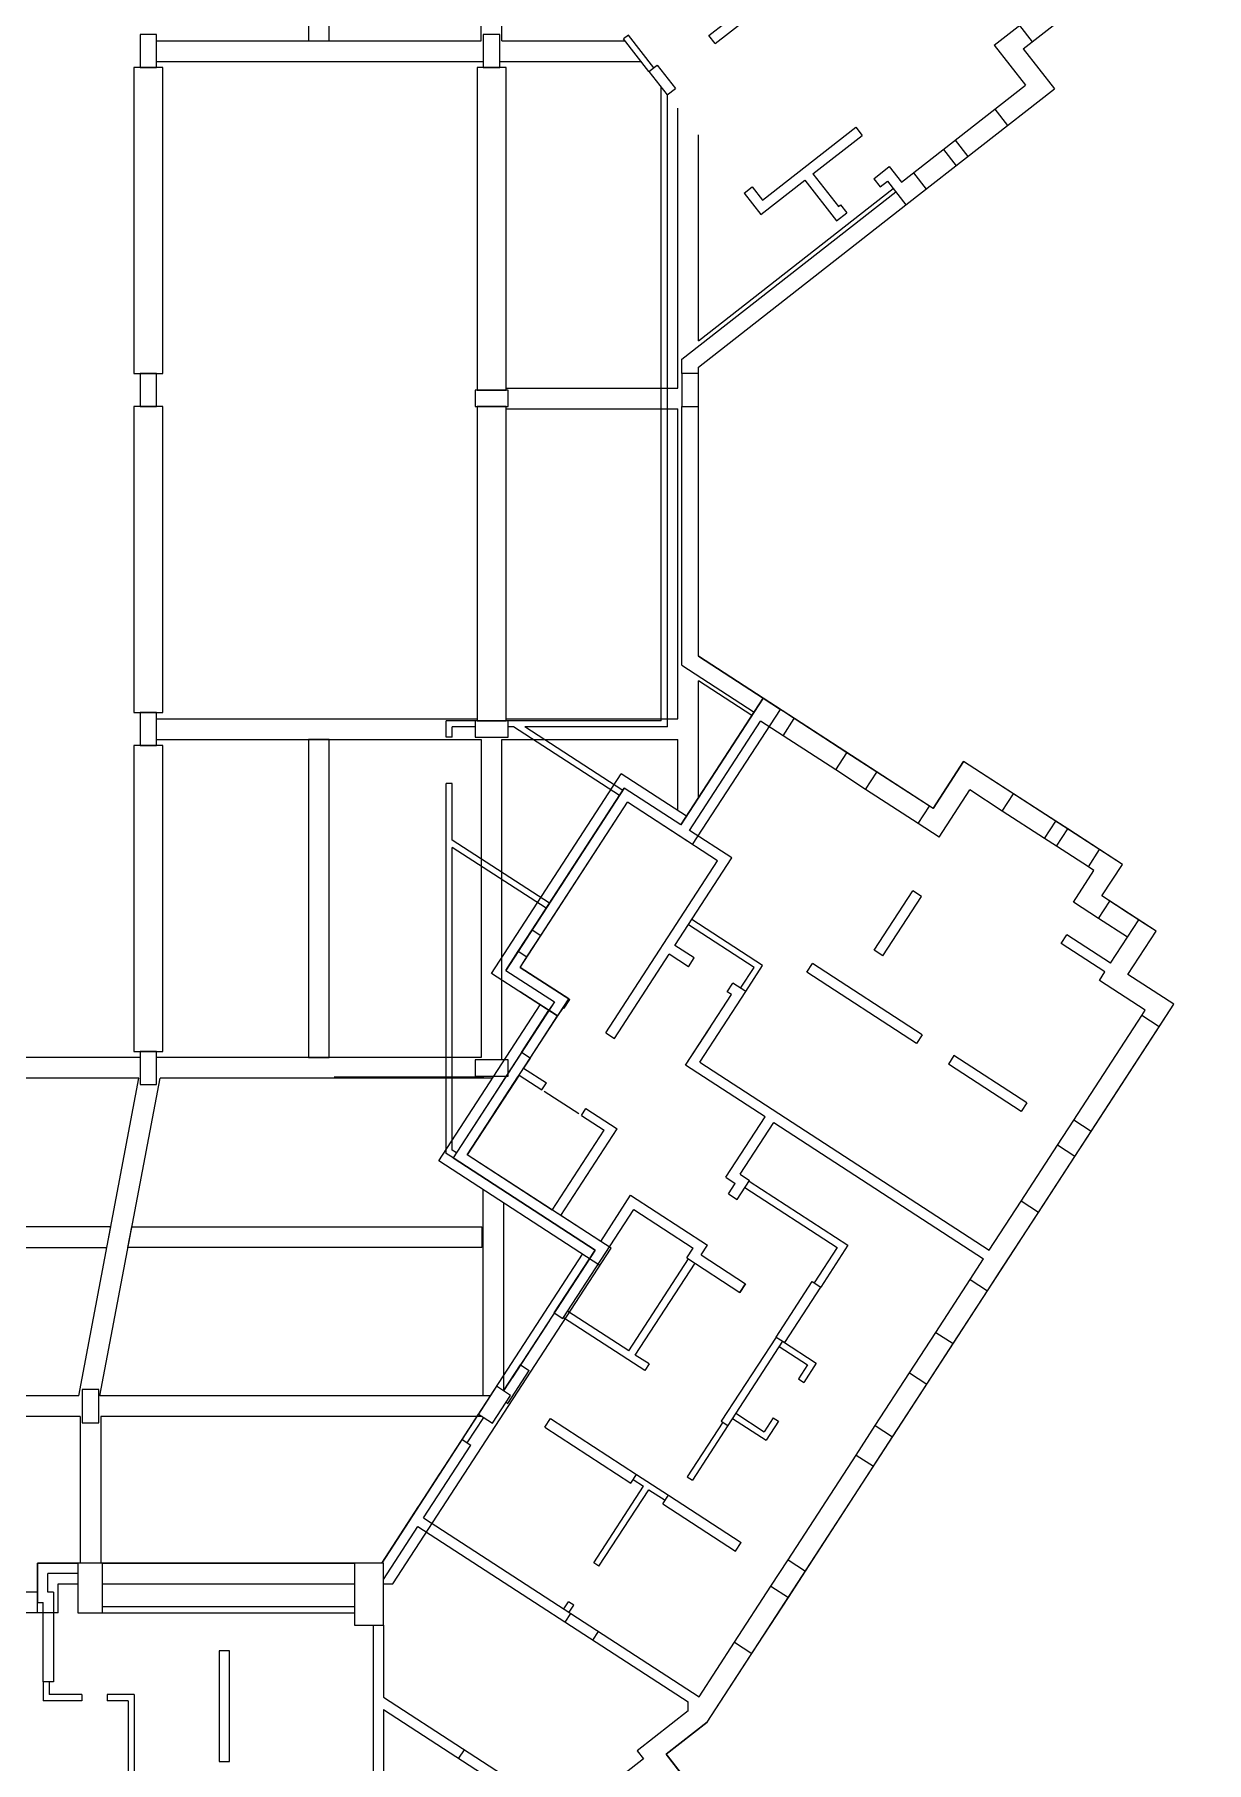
# Model space of a CAD drawing. Header units: metres. Extents: x -681087 to 1033303, y 74272 to 2630761.
# Drawn here: x 175934 to 204269, y 2112164 to 2153964 of the extents above; entities that cross this region are included whole.
import ezdxf

# ---------------------------------------------------------------- set-up
doc = ezdxf.new("R2010")
doc.units = ezdxf.units.M
for name, color, linetype in [('SKELETON_CLEAN', 7, 'Continuous'), ('SKELETON_ISOLATED', 1, 'Continuous'), ('SKELETON_ORIGINAL', 8, 'Continuous')]:
    doc.layers.add(name, color=color, linetype=linetype)

msp = doc.modelspace()

# ---------------------------------------------------------------- linework, layer by layer
at = {"layer": 'SKELETON_CLEAN'}
for p, q in [((182559, 2161514), (182559, 2153814)), ((183059, 2153814), (183059, 2161514)), ((186734, 2153814), (186734, 2158262)), ((187234, 2153814), (187234, 2157622)), ((199139, 2153705), (203567, 2157166)), ((199841, 2153619), (204269, 2157079)), ((192240, 2153943), (193894, 2155236)), ((192394, 2153746), (194048, 2155039)), ((178884, 2153964), (178484, 2153964)), ((178484, 2153964), (178484, 2153164)), ((178884, 2153164), (178884, 2153964)), ((187184, 2153964), (186784, 2153964)), ((186784, 2153964), (186784, 2153164)), ((187184, 2153164), (187184, 2153964)), ((178884, 2153814), (186734, 2153814)), ((182559, 2153814), (183059, 2153814)), ((187234, 2153814), (190209, 2153814)), ((190292, 2153951), (190174, 2153859)), ((190790, 2153071), (190174, 2153859)), ((190908, 2153163), (190292, 2153951)), ((192394, 2153746), (192240, 2153943)), ((199139, 2153705), (199896, 2152736)), ((199841, 2153619), (200598, 2152650)), ((179034, 2153164), (178334, 2153164)), ((178334, 2153164), (178334, 2145764)), ((178484, 2153164), (178884, 2153164)), ((179034, 2145764), (179034, 2153164)), ((187334, 2153164), (186634, 2153164)), ((186634, 2153164), (186634, 2145364)), ((186784, 2153164), (187184, 2153164)), ((187334, 2145364), (187334, 2153164)), ((190790, 2153071), (190987, 2153225)), ((190987, 2153225), (191430, 2152657)), ((190790, 2153071), (191233, 2152503)), ((196894, 2150391), (199896, 2152736)), ((191084, 2137364), (191084, 2152694)), ((191233, 2152503), (191430, 2152657)), ((191234, 2137214), (191234, 2152502)), ((197004, 2149843), (200598, 2152650)), ((191484, 2146164), (191484, 2152182)), ((191984, 2146555), (191984, 2151542)), ((193535, 2149962), (195789, 2151723)), ((194753, 2150596), (195943, 2151526)), ((195789, 2151723), (195943, 2151526)), ((196224, 2150476), (196598, 2150769)), ((196598, 2150769), (196894, 2150391)), ((191984, 2146555), (196697, 2150237)), ((193092, 2150124), (193289, 2150277)), ((193289, 2150277), (193535, 2149962)), ((193492, 2149611), (194556, 2150442)), ((194556, 2150442), (195326, 2149457)), ((194753, 2150596), (195369, 2149808)), ((196224, 2150476), (196378, 2150279)), ((196378, 2150279), (196555, 2150418)), ((196555, 2150418), (197004, 2149843)), ((191584, 2146115), (196758, 2150158)), ((191984, 2145920), (197004, 2149843)), ((193092, 2150124), (193492, 2149611)), ((195369, 2149808), (195420, 2149848)), ((195420, 2149848), (195574, 2149651)), ((195326, 2149457), (195574, 2149651)), ((191484, 2145414), (191484, 2146164)), ((191584, 2145764), (191584, 2146115)), ((178334, 2145764), (179034, 2145764)), ((178884, 2145764), (178484, 2145764)), ((178484, 2145764), (178484, 2144964)), ((178884, 2144964), (178884, 2145764)), ((191984, 2145764), (191584, 2145764)), ((191584, 2145764), (191584, 2144964)), ((191984, 2138926), (191984, 2145920)), ((191984, 2144964), (191984, 2145764)), ((187334, 2145414), (191484, 2145414)), ((179034, 2144964), (178334, 2144964)), ((178334, 2144964), (178334, 2137564)), ((178484, 2144964), (178884, 2144964)), ((179034, 2137564), (179034, 2144964)), ((187334, 2144914), (191484, 2144914)), ((191484, 2137414), (191484, 2144914)), ((191584, 2138709), (191584, 2144964)), ((191584, 2144964), (191984, 2144964)), ((193548, 2137910), (191984, 2138926)), ((191584, 2138709), (193330, 2137575)), ((193276, 2137491), (191984, 2138330)), ((191984, 2135502), (191984, 2138330)), ((193548, 2137910), (191560, 2134849)), ((191697, 2135059), (193548, 2137910)), ((197658, 2135242), (193548, 2137910)), ((178334, 2137564), (179034, 2137564)), ((178884, 2137564), (178484, 2137564)), ((178484, 2137564), (178484, 2136764)), ((178884, 2136764), (178884, 2137564)), ((186584, 2137364), (185884, 2137364)), ((185884, 2136964), (185884, 2137364)), ((186584, 2137364), (186584, 2136964)), ((187334, 2137414), (191484, 2137414)), ((191084, 2137364), (187384, 2137364)), ((187384, 2136964), (187384, 2137364)), ((191770, 2134713), (193486, 2137355)), ((191844, 2134367), (193968, 2137638)), ((194031, 2137001), (193486, 2137355)), ((194031, 2137001), (194303, 2137420)), ((195578, 2136592), (194303, 2137420)), ((178884, 2136914), (186734, 2136914)), ((183059, 2136914), (182559, 2136914)), ((182559, 2136914), (182559, 2129214)), ((183059, 2129214), (183059, 2136914)), ((186034, 2136964), (185884, 2136964)), ((186584, 2137214), (186034, 2137214)), ((186034, 2136964), (186034, 2137214)), ((186584, 2136964), (187384, 2136964)), ((186734, 2136914), (186734, 2129214)), ((187234, 2129164), (187234, 2136914)), ((187234, 2136914), (191484, 2136914)), ((187515, 2137214), (187384, 2137214)), ((190074, 2135553), (187515, 2137214)), ((191234, 2137214), (187790, 2137214)), ((190155, 2135678), (187790, 2137214)), ((191484, 2135197), (191484, 2136914)), ((195306, 2136173), (194031, 2137001)), ((179034, 2136764), (178334, 2136764)), ((178334, 2136764), (178334, 2129364)), ((178484, 2136764), (178884, 2136764)), ((179034, 2129364), (179034, 2136764)), ((195306, 2136173), (195578, 2136592)), ((196299, 2136124), (195578, 2136592)), ((186983, 2131252), (190120, 2136083)), ((191697, 2135059), (190120, 2136083)), ((196027, 2135705), (195306, 2136173)), ((196027, 2135705), (196299, 2136124)), ((197574, 2135296), (196299, 2136124)), ((198399, 2136382), (197658, 2135242)), ((199606, 2135598), (198399, 2136382)), ((185884, 2126898), (185884, 2135844)), ((186034, 2135844), (185884, 2135844)), ((186034, 2134479), (186034, 2135844)), ((187966, 2132307), (190193, 2135737)), ((191560, 2134849), (190193, 2135737)), ((197302, 2134877), (196027, 2135705)), ((197805, 2134550), (198546, 2135691)), ((199334, 2135179), (198546, 2135691)), ((199334, 2135179), (199606, 2135598)), ((200629, 2134934), (199606, 2135598)), ((187674, 2131399), (190267, 2135391)), ((188175, 2132171), (190267, 2135391)), ((191844, 2134367), (190267, 2135391)), ((192447, 2133975), (190267, 2135391)), ((197302, 2134877), (197574, 2135296)), ((197658, 2135242), (197574, 2135296)), ((200357, 2134514), (199334, 2135179)), ((202240, 2133888), (200042, 2135315)), ((197805, 2134550), (197302, 2134877)), ((200357, 2134514), (200629, 2134934)), ((200915, 2134748), (200629, 2134934)), ((200642, 2134329), (200915, 2134748)), ((201686, 2134247), (200915, 2134748)), ((188385, 2132953), (186034, 2134479)), ((192793, 2134049), (191770, 2134713)), ((200642, 2134329), (200357, 2134514)), ((201414, 2133828), (200642, 2134329)), ((186034, 2126979), (186034, 2134300)), ((188303, 2132827), (186034, 2134300)), ((189746, 2129815), (192447, 2133975)), ((191415, 2131927), (192793, 2134049)), ((201414, 2133828), (201686, 2134247)), ((201744, 2133125), (202240, 2133888)), ((201052, 2132978), (201548, 2133741)), ((201548, 2133741), (201414, 2133828)), ((196236, 2131813), (197167, 2133247)), ((196446, 2131677), (197377, 2133111)), ((197377, 2133111), (197167, 2133247)), ((201933, 2133002), (201744, 2133125)), ((201660, 2132583), (201052, 2132978)), ((201660, 2132583), (201933, 2133002)), ((202788, 2132447), (201933, 2133002)), ((203052, 2132275), (202266, 2132786)), ((187628, 2131787), (187966, 2132307)), ((187966, 2132307), (188175, 2132171)), ((193331, 2131398), (191742, 2132430)), ((193539, 2131442), (191824, 2132556)), ((202361, 2132128), (201660, 2132583)), ((201952, 2131499), (202633, 2132547)), ((202372, 2131227), (203052, 2132275)), ((187838, 2131651), (188175, 2132171)), ((191881, 2131625), (191415, 2131927)), ((196446, 2131677), (196236, 2131813)), ((200759, 2131976), (200895, 2132185)), ((201816, 2131289), (200759, 2131976)), ((201952, 2131499), (200895, 2132185)), ((187628, 2131787), (187838, 2131651)), ((187674, 2131399), (187838, 2131651)), ((189956, 2129679), (191279, 2131717)), ((191745, 2131415), (191279, 2131717)), ((191745, 2131415), (191881, 2131625)), ((193005, 2130895), (193331, 2131398)), ((193130, 2130813), (193539, 2131442)), ((194607, 2131279), (194743, 2131488)), ((197394, 2129767), (194743, 2131488)), ((187329, 2131326), (188503, 2130563)), ((192684, 2130805), (192820, 2131015)), ((193130, 2130813), (192820, 2131015)), ((197258, 2129558), (194607, 2131279)), ((201680, 2131080), (201816, 2131289)), ((202787, 2130361), (201680, 2131080)), ((203479, 2130508), (202372, 2131227)), ((188503, 2130563), (187212, 2128575)), ((188738, 2130411), (188874, 2130620)), ((192019, 2129102), (193130, 2130813)), ((192785, 2130740), (192684, 2130805)), ((185706, 2126716), (188157, 2130490)), ((187708, 2129339), (188372, 2130362)), ((187917, 2129203), (188582, 2130226)), ((188712, 2130427), (188582, 2130226)), ((188712, 2130427), (188738, 2130411)), ((201060, 2127702), (202705, 2130235)), ((202705, 2130235), (202787, 2130361)), ((203125, 2129963), (202705, 2130235)), ((203125, 2129963), (203479, 2130508)), ((189746, 2129815), (189956, 2129679)), ((191673, 2129029), (192283, 2129968)), ((197394, 2129767), (197258, 2129558)), ((201480, 2127430), (203125, 2129963)), ((178334, 2129364), (179034, 2129364)), ((178884, 2129364), (178484, 2129364)), ((178484, 2129364), (178484, 2128564)), ((178884, 2128564), (178884, 2129364)), ((187708, 2129339), (186052, 2126789)), ((187917, 2129203), (187708, 2129339)), ((186734, 2129214), (178884, 2129214)), ((182559, 2129214), (183059, 2129214)), ((187384, 2129164), (186584, 2129164)), ((186584, 2129164), (186584, 2128764)), ((187384, 2128764), (187384, 2129164)), ((187917, 2129203), (187759, 2128959)), ((187759, 2128959), (188309, 2128603)), ((193598, 2127779), (191673, 2129029)), ((192019, 2129102), (199018, 2124557)), ((198165, 2129266), (198029, 2129057)), ((199790, 2127913), (198029, 2129057)), ((199926, 2128123), (198165, 2129266)), ((178458, 2128714), (173434, 2128714)), ((177001, 2121034), (178458, 2128714)), ((177510, 2121034), (178967, 2128714)), ((178484, 2128564), (178884, 2128564)), ((187650, 2128792), (188200, 2128435)), ((188200, 2128435), (188309, 2128603)), ((199926, 2128123), (199790, 2127913)), ((189156, 2127814), (189265, 2127982)), ((189156, 2127814), (189705, 2127457)), ((189265, 2127982), (190024, 2127489)), ((192651, 2126319), (193598, 2127779)), ((192996, 2126393), (193808, 2127643)), ((193808, 2127643), (198882, 2124347)), ((200668, 2127098), (201060, 2127702)), ((201480, 2127430), (201060, 2127702)), ((188452, 2125528), (189705, 2127457)), ((188662, 2125392), (190024, 2127489)), ((201088, 2126826), (201480, 2127430)), ((186052, 2126789), (185884, 2126898)), ((186134, 2126915), (186034, 2126979)), ((186052, 2126789), (189486, 2124559)), ((199786, 2125740), (200668, 2127098)), ((200205, 2125467), (201088, 2126826)), ((201088, 2126826), (200668, 2127098)), ((189602, 2124186), (185706, 2126716)), ((192996, 2126393), (193223, 2126246)), ((192651, 2126319), (192877, 2126172)), ((192714, 2125921), (192877, 2126172)), ((192923, 2125785), (193223, 2126246)), ((193108, 2126070), (195339, 2124621)), ((193212, 2126229), (195602, 2124677)), ((187275, 2125697), (187275, 2121154)), ((188710, 2122905), (190420, 2125538)), ((189622, 2124768), (190347, 2125884)), ((190347, 2125884), (192204, 2124678)), ((190420, 2125538), (191859, 2124604)), ((192714, 2125921), (192923, 2125785)), ((199018, 2124557), (199786, 2125740)), ((200205, 2125467), (199786, 2125740)), ((177777, 2125124), (173434, 2125124)), ((177682, 2124624), (177777, 2125124)), ((178191, 2124624), (178286, 2125124)), ((178286, 2125124), (186748, 2125124)), ((186748, 2125124), (186748, 2124624)), ((189622, 2124768), (188662, 2125392)), ((199356, 2124159), (200205, 2125467)), ((173434, 2124624), (177682, 2124624)), ((186748, 2124624), (178191, 2124624)), ((184600, 2116484), (189874, 2124605)), ((188500, 2123041), (189486, 2124559)), ((190300, 2122122), (191744, 2124345)), ((191706, 2124369), (191859, 2124604)), ((191706, 2124369), (192989, 2123536)), ((192052, 2124443), (192204, 2124678)), ((192052, 2124443), (193125, 2123746)), ((195339, 2124621), (194784, 2123766)), ((195602, 2124677), (194943, 2123662)), ((198555, 2123844), (198882, 2124347)), ((190460, 2122019), (191903, 2124241)), ((198974, 2123572), (199356, 2124159)), ((192989, 2123536), (193125, 2123746)), ((193862, 2122456), (194733, 2123798)), ((194072, 2122320), (194943, 2123662)), ((194733, 2123798), (194943, 2123662)), ((197727, 2122569), (198555, 2123844)), ((198147, 2122297), (198974, 2123572)), ((198555, 2123844), (198974, 2123572)), ((188500, 2123041), (188710, 2122905)), ((190300, 2122122), (188824, 2123081)), ((190688, 2121644), (188721, 2122921)), ((192197, 2113135), (198378, 2122654)), ((193862, 2122456), (192539, 2120418)), ((194021, 2122353), (192698, 2120315)), ((193862, 2122456), (194072, 2122320)), ((193940, 2122227), (194627, 2121780)), ((194021, 2122353), (194835, 2121825)), ((197090, 2121588), (197727, 2122569)), ((197509, 2121316), (198147, 2122297)), ((197727, 2122569), (198147, 2122297)), ((187683, 2121783), (187893, 2121647)), ((190791, 2121804), (190460, 2122019)), ((190791, 2121804), (190688, 2121644)), ((194627, 2121780), (194407, 2121441)), ((194835, 2121825), (194533, 2121359)), ((187376, 2120850), (187893, 2121647)), ((194407, 2121441), (194533, 2121359)), ((196262, 2120313), (197090, 2121588)), ((197090, 2121588), (197509, 2121316)), ((177001, 2121034), (173434, 2121034)), ((177484, 2121184), (177084, 2121184)), ((177084, 2121184), (177084, 2120384)), ((177484, 2120384), (177484, 2121184)), ((186959, 2121034), (177510, 2121034)), ((187107, 2121263), (186671, 2120592)), ((187007, 2120374), (187443, 2121045)), ((187275, 2121154), (187107, 2121263)), ((187443, 2121045), (187107, 2121263)), ((196681, 2120041), (197509, 2121316)), ((177034, 2120534), (173384, 2120534)), ((177034, 2120534), (177034, 2116984)), ((186760, 2120534), (177534, 2120534)), ((177534, 2120534), (177534, 2116984)), ((186271, 2119975), (186671, 2120592)), ((186671, 2120592), (187007, 2120374)), ((187334, 2120877), (187376, 2120850)), ((192891, 2120613), (193579, 2120166)), ((177084, 2120384), (177484, 2120384)), ((188272, 2120274), (188408, 2120484)), ((188272, 2120274), (190351, 2118923)), ((188408, 2120484), (190488, 2119133)), ((192572, 2120397), (191714, 2119076)), ((192698, 2120315), (191840, 2118994)), ((192539, 2120418), (192698, 2120315)), ((192810, 2120487), (193623, 2119959)), ((193797, 2120502), (193579, 2120166)), ((193923, 2120420), (193623, 2119959)), ((193797, 2120502), (193923, 2120420)), ((195799, 2119601), (196262, 2120313)), ((196262, 2120313), (196681, 2120041)), ((185340, 2118082), (186481, 2119839)), ((186271, 2119975), (186481, 2119839)), ((196219, 2119328), (196681, 2120041)), ((194154, 2117068), (195799, 2119601)), ((194574, 2116795), (196219, 2119328)), ((195799, 2119601), (196219, 2119328)), ((189454, 2116990), (190658, 2118844)), ((190351, 2118923), (190488, 2119133)), ((190406, 2119007), (190658, 2118844)), ((190488, 2119133), (191259, 2118632)), ((191714, 2119076), (191840, 2118994)), ((189580, 2116909), (190783, 2118762)), ((190783, 2118762), (191178, 2118506)), ((191123, 2118422), (191259, 2118632)), ((191123, 2118422), (192884, 2117279)), ((191259, 2118632), (193020, 2117488)), ((185340, 2118082), (192003, 2113755)), ((184373, 2116593), (185204, 2117873)), ((185204, 2117873), (191736, 2113631)), ((192884, 2117279), (193020, 2117488)), ((176003, 2116984), (176978, 2116984)), ((177578, 2116984), (176978, 2116984)), ((176978, 2116984), (176978, 2115784)), ((177578, 2115784), (177578, 2116984)), ((184373, 2116984), (183673, 2116984)), ((183673, 2116984), (183673, 2115484)), ((184373, 2115484), (184373, 2116984)), ((189580, 2116909), (189454, 2116990)), ((193740, 2116430), (194154, 2117068)), ((194154, 2117068), (194574, 2116795)), ((194160, 2116158), (194574, 2116795)), ((176253, 2116284), (176253, 2116734)), ((176978, 2116734), (176253, 2116734)), ((176503, 2116484), (176978, 2116484)), ((176503, 2115784), (176503, 2116484)), ((184373, 2116484), (184600, 2116484)), ((192858, 2115072), (193740, 2116430)), ((193740, 2116430), (194160, 2116158)), ((176003, 2116284), (174523, 2116284)), ((176003, 2116284), (174773, 2116284)), ((176003, 2116284), (176003, 2116034)), ((176003, 2116034), (176138, 2116034)), ((176138, 2114114), (176138, 2116034)), ((176388, 2116284), (176253, 2116284)), ((176388, 2116284), (176388, 2114114)), ((188732, 2115879), (188844, 2116051)), ((188970, 2115969), (188844, 2116051)), ((188858, 2115797), (188970, 2115969)), ((193277, 2114799), (194160, 2116158)), ((176503, 2115784), (174273, 2115784)), ((176978, 2115784), (177578, 2115784)), ((177578, 2115784), (183673, 2115784)), ((183673, 2115484), (184373, 2115484)), ((184123, 2115484), (184123, 2107234)), ((184373, 2115484), (184373, 2113744)), ((180648, 2114864), (180398, 2114864)), ((180398, 2114864), (180398, 2112184)), ((180648, 2112184), (180648, 2114864)), ((192003, 2113755), (192858, 2115072)), ((192858, 2115072), (193277, 2114799)), ((176138, 2114114), (176138, 2113654)), ((176388, 2114114), (176138, 2114114)), ((176288, 2114114), (176288, 2113804)), ((177073, 2113654), (176138, 2113654)), ((177073, 2113804), (176288, 2113804)), ((177073, 2113804), (177073, 2113654)), ((178343, 2113804), (177693, 2113804)), ((177693, 2113804), (177693, 2113654)), ((178193, 2113654), (177693, 2113654)), ((178193, 2113654), (178193, 2108664)), ((178343, 2113804), (178343, 2108814)), ((184373, 2113744), (188849, 2110837)), ((184373, 2113446), (184373, 2107701)), ((184373, 2113446), (188641, 2110674)), ((191736, 2113409), (190504, 2112447)), ((191736, 2113409), (191736, 2113631)), ((191206, 2112361), (192197, 2113135)), ((180398, 2112184), (180648, 2112184)), ((190658, 2112250), (188849, 2110837)), ((190504, 2112447), (190658, 2112250)), ((191206, 2112361), (191305, 2112235))]:
    msp.add_line(p, q, dxfattribs=at)
at = {"layer": 'SKELETON_ISOLATED'}
for p, q in [((199749, 2154183), (200057, 2153789)), ((178884, 2153314), (186784, 2153314)), ((187184, 2153314), (190599, 2153314)), ((199155, 2152158), (199463, 2151764)), ((197910, 2151185), (198218, 2150791)), ((198194, 2151406), (198502, 2151012)), ((197185, 2150618), (197493, 2150224)), ((186584, 2145364), (186584, 2144964)), ((187009, 2145364), (186959, 2145364)), ((187384, 2144964), (187384, 2145364)), ((186634, 2144964), (186634, 2137364)), ((186959, 2144964), (187009, 2144964)), ((187334, 2137364), (187334, 2144964)), ((193926, 2137665), (193758, 2137774)), ((178884, 2137414), (186634, 2137414)), ((187009, 2137364), (186959, 2137364)), ((188761, 2133531), (187478, 2131556)), ((188261, 2131018), (188274, 2131010)), ((188579, 2130222), (187677, 2130807)), ((178484, 2129214), (173384, 2129214)), ((186794, 2128739), (183175, 2128739)), ((187024, 2127827), (187623, 2128750)), ((189097, 2127852), (188258, 2128397)), ((189163, 2125067), (186398, 2126863)), ((186775, 2126021), (186775, 2121034)), ((188381, 2122856), (187479, 2121468)), ((185718, 2119124), (186756, 2120721)), ((186397, 2119894), (186797, 2120510)), ((185144, 2118239), (185744, 2119164)), ((184329, 2116984), (185130, 2118218)), ((180953, 2116984), (179838, 2116984)), ((176003, 2116384), (176003, 2116634)), ((177578, 2116484), (183673, 2116484)), ((177578, 2115934), (183673, 2115934)), ((188764, 2115561), (188900, 2115770)), ((189435, 2115125), (189571, 2115335)), ((186193, 2112264), (186330, 2112473))]:
    msp.add_line(p, q, dxfattribs=at)
at = {"layer": 'SKELETON_ORIGINAL'}
for p, q in [((182559, 2161514), (182559, 2153814)), ((183059, 2153814), (183059, 2161514)), ((186734, 2153814), (186734, 2158262)), ((187234, 2153814), (187234, 2157622)), ((199139, 2153705), (203567, 2157166)), ((199841, 2153619), (204269, 2157079)), ((192240, 2153943), (193894, 2155236)), ((192394, 2153746), (194048, 2155039)), ((178884, 2153964), (178484, 2153964)), ((178484, 2153964), (178484, 2153164)), ((178884, 2153164), (178884, 2153964)), ((187184, 2153964), (186784, 2153964)), ((186784, 2153964), (186784, 2153164)), ((187184, 2153164), (187184, 2153964)), ((199749, 2154183), (200057, 2153789)), ((178884, 2153814), (186734, 2153814)), ((182559, 2153814), (183059, 2153814)), ((187234, 2153814), (190209, 2153814)), ((190292, 2153951), (190174, 2153859)), ((190790, 2153071), (190174, 2153859)), ((190908, 2153163), (190292, 2153951)), ((192394, 2153746), (192240, 2153943)), ((199139, 2153705), (199896, 2152736)), ((199841, 2153619), (200598, 2152650)), ((179034, 2153164), (178334, 2153164)), ((178334, 2153164), (178334, 2145764)), ((178484, 2153164), (178884, 2153164)), ((178884, 2153314), (186784, 2153314)), ((179034, 2145764), (179034, 2153164)), ((187334, 2153164), (186634, 2153164)), ((186634, 2153164), (186634, 2145364)), ((186784, 2153164), (187184, 2153164)), ((187184, 2153314), (190599, 2153314)), ((187334, 2145364), (187334, 2153164)), ((190790, 2153071), (190987, 2153225)), ((190987, 2153225), (191430, 2152657)), ((190790, 2153071), (191233, 2152503)), ((196894, 2150391), (199896, 2152736)), ((191084, 2137364), (191084, 2152694)), ((191233, 2152503), (191430, 2152657)), ((191234, 2137214), (191234, 2152502)), ((197004, 2149843), (200598, 2152650)), ((191484, 2146164), (191484, 2152182)), ((199155, 2152158), (199463, 2151764)), ((191984, 2146555), (191984, 2151542)), ((193535, 2149962), (195789, 2151723)), ((194753, 2150596), (195943, 2151526)), ((195789, 2151723), (195943, 2151526)), ((197910, 2151185), (198218, 2150791)), ((198194, 2151406), (198502, 2151012)), ((196224, 2150476), (196598, 2150769)), ((196598, 2150769), (196894, 2150391)), ((197185, 2150618), (197493, 2150224)), ((191984, 2146555), (196697, 2150237)), ((193092, 2150124), (193289, 2150277)), ((193289, 2150277), (193535, 2149962)), ((193492, 2149611), (194556, 2150442)), ((194556, 2150442), (195326, 2149457)), ((194753, 2150596), (195369, 2149808)), ((196224, 2150476), (196378, 2150279)), ((196378, 2150279), (196555, 2150418)), ((196555, 2150418), (197004, 2149843)), ((191584, 2146115), (196758, 2150158)), ((191984, 2145920), (197004, 2149843)), ((191984, 2145920), (197004, 2149843)), ((193092, 2150124), (193492, 2149611)), ((195369, 2149808), (195420, 2149848)), ((195420, 2149848), (195574, 2149651)), ((195326, 2149457), (195574, 2149651)), ((191484, 2145414), (191484, 2146164)), ((191584, 2145764), (191584, 2146115)), ((178334, 2145764), (179034, 2145764)), ((178884, 2145764), (178484, 2145764)), ((178484, 2145764), (178484, 2144964)), ((178884, 2144964), (178884, 2145764)), ((191984, 2145764), (191584, 2145764)), ((191584, 2145764), (191584, 2144964)), ((191984, 2138926), (191984, 2145920)), ((191984, 2138926), (191984, 2145920)), ((191984, 2144964), (191984, 2145764)), ((187384, 2145364), (186584, 2145364)), ((186584, 2145364), (186584, 2144964)), ((186634, 2145364), (187334, 2145364)), ((187334, 2145414), (191484, 2145414)), ((187384, 2144964), (187384, 2145364)), ((179034, 2144964), (178334, 2144964)), ((178334, 2144964), (178334, 2137564)), ((178484, 2144964), (178884, 2144964)), ((179034, 2137564), (179034, 2144964)), ((186584, 2144964), (187384, 2144964)), ((187334, 2144964), (186634, 2144964)), ((186634, 2144964), (186634, 2137364)), ((187334, 2137364), (187334, 2144964)), ((187334, 2144914), (191484, 2144914)), ((191484, 2137414), (191484, 2144914)), ((191584, 2138709), (191584, 2144964)), ((191584, 2144964), (191984, 2144964)), ((193548, 2137910), (191984, 2138926)), ((191984, 2138926), (193548, 2137910)), ((191584, 2138709), (193330, 2137575)), ((193276, 2137491), (191984, 2138330)), ((191984, 2135502), (191984, 2138330)), ((193548, 2137910), (191560, 2134849)), ((191560, 2134849), (193548, 2137910)), ((191697, 2135059), (193548, 2137910)), ((193548, 2137910), (193968, 2137638)), ((197658, 2135242), (193548, 2137910)), ((194303, 2137420), (193548, 2137910)), ((178334, 2137564), (179034, 2137564)), ((178884, 2137564), (178484, 2137564)), ((178484, 2137564), (178484, 2136764)), ((178884, 2136764), (178884, 2137564)), ((178884, 2137414), (186634, 2137414)), ((186584, 2137364), (185884, 2137364)), ((185884, 2136964), (185884, 2137364)), ((187384, 2137364), (186584, 2137364)), ((186584, 2137364), (186584, 2136964)), ((186634, 2137364), (187334, 2137364)), ((187334, 2137414), (191484, 2137414)), ((191084, 2137364), (187384, 2137364)), ((187384, 2136964), (187384, 2137364)), ((191770, 2134713), (193486, 2137355)), ((191844, 2134367), (193968, 2137638)), ((194031, 2137001), (193486, 2137355)), ((194031, 2137001), (194303, 2137420)), ((195578, 2136592), (194303, 2137420)), ((178884, 2136914), (186734, 2136914)), ((183059, 2136914), (182559, 2136914)), ((182559, 2136914), (182559, 2129214)), ((183059, 2129214), (183059, 2136914)), ((186034, 2136964), (185884, 2136964)), ((186584, 2137214), (186034, 2137214)), ((186034, 2136964), (186034, 2137214)), ((186584, 2136964), (187384, 2136964)), ((186734, 2136914), (186734, 2129214)), ((187234, 2129164), (187234, 2136914)), ((187234, 2136914), (191484, 2136914)), ((187515, 2137214), (187384, 2137214)), ((190074, 2135553), (187515, 2137214)), ((191234, 2137214), (187790, 2137214)), ((190155, 2135678), (187790, 2137214)), ((191484, 2135197), (191484, 2136914)), ((195306, 2136173), (194031, 2137001)), ((179034, 2136764), (178334, 2136764)), ((178334, 2136764), (178334, 2129364)), ((178484, 2136764), (178884, 2136764)), ((179034, 2129364), (179034, 2136764)), ((195306, 2136173), (195578, 2136592)), ((196299, 2136124), (195578, 2136592)), ((186983, 2131252), (190120, 2136083)), ((191697, 2135059), (190120, 2136083)), ((196027, 2135705), (195306, 2136173)), ((196027, 2135705), (196299, 2136124)), ((197574, 2135296), (196299, 2136124)), ((198399, 2136382), (197658, 2135242)), ((197658, 2135242), (198399, 2136382)), ((202240, 2133888), (198399, 2136382)), ((199606, 2135598), (198399, 2136382)), ((185884, 2126898), (185884, 2135844)), ((186034, 2135844), (185884, 2135844)), ((186034, 2134479), (186034, 2135844)), ((190193, 2135737), (187329, 2131326)), ((187966, 2132307), (190193, 2135737)), ((191560, 2134849), (190193, 2135737)), ((191560, 2134849), (190193, 2135737)), ((197302, 2134877), (196027, 2135705)), ((197805, 2134550), (198546, 2135691)), ((199334, 2135179), (198546, 2135691)), ((199334, 2135179), (199606, 2135598)), ((200629, 2134934), (199606, 2135598)), ((187674, 2131399), (190267, 2135391)), ((188175, 2132171), (190267, 2135391)), ((191844, 2134367), (190267, 2135391)), ((192447, 2133975), (190267, 2135391)), ((197302, 2134877), (197574, 2135296)), ((197658, 2135242), (197574, 2135296)), ((200357, 2134514), (199334, 2135179)), ((197805, 2134550), (197302, 2134877)), ((200357, 2134514), (200629, 2134934)), ((200915, 2134748), (200629, 2134934)), ((200642, 2134329), (200915, 2134748)), ((201686, 2134247), (200915, 2134748)), ((188385, 2132953), (186034, 2134479)), ((192793, 2134049), (191770, 2134713)), ((200642, 2134329), (200357, 2134514)), ((201414, 2133828), (200642, 2134329)), ((186034, 2126979), (186034, 2134300)), ((188303, 2132827), (186034, 2134300)), ((189746, 2129815), (192447, 2133975)), ((191415, 2131927), (192793, 2134049)), ((201414, 2133828), (201686, 2134247)), ((202240, 2133888), (201686, 2134247)), ((201744, 2133125), (202240, 2133888)), ((201744, 2133125), (202240, 2133888)), ((201052, 2132978), (201548, 2133741)), ((201548, 2133741), (201414, 2133828)), ((196236, 2131813), (197167, 2133247)), ((196446, 2131677), (197377, 2133111)), ((197377, 2133111), (197167, 2133247)), ((203052, 2132275), (201744, 2133125)), ((201933, 2133002), (201744, 2133125)), ((201660, 2132583), (201052, 2132978)), ((201660, 2132583), (201933, 2133002)), ((202788, 2132447), (201933, 2133002)), ((187628, 2131787), (187966, 2132307)), ((187966, 2132307), (188175, 2132171)), ((193331, 2131398), (191742, 2132430)), ((193539, 2131442), (191824, 2132556)), ((202361, 2132128), (201660, 2132583)), ((201952, 2131499), (202633, 2132547)), ((202372, 2131227), (203052, 2132275)), ((202372, 2131227), (203052, 2132275)), ((203052, 2132275), (202788, 2132447)), ((187838, 2131651), (188175, 2132171)), ((191881, 2131625), (191415, 2131927)), ((196446, 2131677), (196236, 2131813)), ((200759, 2131976), (200895, 2132185)), ((201816, 2131289), (200759, 2131976)), ((201952, 2131499), (200895, 2132185)), ((187329, 2131326), (187628, 2131787)), ((187628, 2131787), (187838, 2131651)), ((187674, 2131399), (187838, 2131651)), ((188849, 2130637), (187674, 2131399)), ((187674, 2131399), (188874, 2130620)), ((189956, 2129679), (191279, 2131717)), ((191745, 2131415), (191279, 2131717)), ((191745, 2131415), (191881, 2131625)), ((193005, 2130895), (193331, 2131398)), ((193130, 2130813), (193539, 2131442)), ((194607, 2131279), (194743, 2131488)), ((197394, 2129767), (194743, 2131488)), ((188576, 2130217), (186983, 2131252)), ((187329, 2131326), (188503, 2130563)), ((187329, 2131326), (188503, 2130563)), ((192684, 2130805), (192820, 2131015)), ((193130, 2130813), (192820, 2131015)), ((197258, 2129558), (194607, 2131279)), ((201680, 2131080), (201816, 2131289)), ((202787, 2130361), (201680, 2131080)), ((203479, 2130508), (202372, 2131227)), ((203479, 2130508), (202372, 2131227)), ((188503, 2130563), (186052, 2126789)), ((186398, 2126863), (188849, 2130637)), ((188503, 2130563), (188372, 2130362)), ((188738, 2130411), (188874, 2130620)), ((191673, 2129029), (192785, 2130740)), ((192019, 2129102), (193130, 2130813)), ((192785, 2130740), (192684, 2130805)), ((185706, 2126716), (188157, 2130490)), ((187708, 2129339), (188372, 2130362)), ((187917, 2129203), (188582, 2130226)), ((188582, 2130226), (188372, 2130362)), ((188712, 2130427), (188582, 2130226)), ((188712, 2130427), (188738, 2130411)), ((192197, 2113135), (203479, 2130508)), ((201060, 2127702), (202705, 2130235)), ((202705, 2130235), (202787, 2130361)), ((203125, 2129963), (202705, 2130235)), ((203125, 2129963), (203479, 2130508)), ((189746, 2129815), (189956, 2129679)), ((197394, 2129767), (197258, 2129558)), ((201480, 2127430), (203125, 2129963)), ((178334, 2129364), (179034, 2129364)), ((178884, 2129364), (178484, 2129364)), ((178484, 2129364), (178484, 2128564)), ((178884, 2128564), (178884, 2129364)), ((187708, 2129339), (186052, 2126789)), ((187917, 2129203), (187708, 2129339)), ((178484, 2129214), (173384, 2129214)), ((186734, 2129214), (178884, 2129214)), ((182559, 2129214), (183059, 2129214)), ((187384, 2129164), (186584, 2129164)), ((186584, 2129164), (186584, 2128764)), ((187384, 2128764), (187384, 2129164)), ((187917, 2129203), (187759, 2128959)), ((187759, 2128959), (188309, 2128603)), ((191673, 2129029), (191782, 2129196)), ((193598, 2127779), (191673, 2129029)), ((192019, 2129102), (199018, 2124557)), ((198165, 2129266), (198029, 2129057)), ((199790, 2127913), (198029, 2129057)), ((199926, 2128123), (198165, 2129266)), ((178458, 2128714), (173434, 2128714)), ((177001, 2121034), (178458, 2128714)), ((177510, 2121034), (178967, 2128714)), ((178484, 2128564), (178884, 2128564)), ((187004, 2128714), (178967, 2128714)), ((187650, 2128792), (186398, 2126863)), ((186584, 2128764), (187384, 2128764)), ((187650, 2128792), (188200, 2128435)), ((188200, 2128435), (188309, 2128603)), ((189097, 2127852), (188258, 2128397)), ((199926, 2128123), (199790, 2127913)), ((189156, 2127814), (189265, 2127982)), ((189156, 2127814), (189705, 2127457)), ((189265, 2127982), (190024, 2127489)), ((192651, 2126319), (193598, 2127779)), ((192996, 2126393), (193808, 2127643)), ((193808, 2127643), (198882, 2124347)), ((200668, 2127098), (201060, 2127702)), ((201480, 2127430), (201060, 2127702)), ((188452, 2125528), (189705, 2127457)), ((188662, 2125392), (190024, 2127489)), ((201088, 2126826), (201480, 2127430)), ((186052, 2126789), (185884, 2126898)), ((186134, 2126915), (186034, 2126979)), ((186052, 2126789), (189486, 2124559)), ((189486, 2124559), (186052, 2126789)), ((189874, 2124605), (186398, 2126863)), ((188452, 2125528), (186398, 2126863)), ((199786, 2125740), (200668, 2127098)), ((200205, 2125467), (201088, 2126826)), ((201088, 2126826), (200668, 2127098)), ((189602, 2124186), (185706, 2126716)), ((192996, 2126393), (193223, 2126246)), ((186775, 2126021), (186775, 2121034)), ((192651, 2126319), (192877, 2126172)), ((192714, 2125921), (192877, 2126172)), ((192923, 2125785), (193223, 2126246)), ((193108, 2126070), (195339, 2124621)), ((193212, 2126229), (195602, 2124677)), ((187275, 2125697), (187275, 2121154)), ((188710, 2122905), (190420, 2125538)), ((189622, 2124768), (190347, 2125884)), ((190347, 2125884), (192204, 2124678)), ((190420, 2125538), (191859, 2124604)), ((192714, 2125921), (192923, 2125785)), ((199018, 2124557), (199786, 2125740)), ((200205, 2125467), (199786, 2125740)), ((177777, 2125124), (173434, 2125124)), ((177682, 2124624), (177777, 2125124)), ((178191, 2124624), (178286, 2125124)), ((178286, 2125124), (186748, 2125124)), ((186748, 2125124), (186748, 2124624)), ((189622, 2124768), (188662, 2125392)), ((199356, 2124159), (200205, 2125467)), ((173434, 2124624), (177682, 2124624)), ((186748, 2124624), (178191, 2124624)), ((184329, 2116984), (189182, 2124458)), ((184600, 2116484), (189874, 2124605)), ((189486, 2124559), (187275, 2121154)), ((188500, 2123041), (189486, 2124559)), ((190300, 2122122), (191744, 2124345)), ((191706, 2124369), (191859, 2124604)), ((191706, 2124369), (192989, 2123536)), ((192052, 2124443), (192204, 2124678)), ((192052, 2124443), (193125, 2123746)), ((195339, 2124621), (194784, 2123766)), ((195602, 2124677), (194943, 2123662)), ((198555, 2123844), (198882, 2124347)), ((190460, 2122019), (191903, 2124241)), ((198974, 2123572), (199356, 2124159)), ((192989, 2123536), (193125, 2123746)), ((193125, 2123746), (192989, 2123536)), ((193862, 2122456), (194733, 2123798)), ((194072, 2122320), (194943, 2123662)), ((194733, 2123798), (194943, 2123662)), ((197727, 2122569), (198555, 2123844)), ((198147, 2122297), (198974, 2123572)), ((198555, 2123844), (198974, 2123572)), ((188500, 2123041), (188710, 2122905)), ((190300, 2122122), (188824, 2123081)), ((190688, 2121644), (188721, 2122921)), ((193862, 2122456), (192539, 2120418)), ((194021, 2122353), (192698, 2120315)), ((193862, 2122456), (194072, 2122320)), ((193940, 2122227), (194627, 2121780)), ((194021, 2122353), (194835, 2121825)), ((197090, 2121588), (197727, 2122569)), ((197509, 2121316), (198147, 2122297)), ((197727, 2122569), (198147, 2122297)), ((187275, 2121154), (187683, 2121783)), ((187683, 2121783), (187893, 2121647)), ((190791, 2121804), (190460, 2122019)), ((190791, 2121804), (190688, 2121644)), ((194627, 2121780), (194407, 2121441)), ((194835, 2121825), (194533, 2121359)), ((187376, 2120850), (187893, 2121647)), ((194407, 2121441), (194533, 2121359)), ((196262, 2120313), (197090, 2121588)), ((197090, 2121588), (197509, 2121316)), ((177001, 2121034), (173434, 2121034)), ((177484, 2121184), (177084, 2121184)), ((177084, 2121184), (177084, 2120384)), ((177484, 2120384), (177484, 2121184)), ((186959, 2121034), (177510, 2121034)), ((187107, 2121263), (184329, 2116984)), ((187107, 2121263), (186671, 2120592)), ((187007, 2120374), (187443, 2121045)), ((187275, 2121154), (187107, 2121263)), ((187443, 2121045), (187107, 2121263)), ((196681, 2120041), (197509, 2121316)), ((177034, 2120534), (173384, 2120534)), ((177034, 2120534), (177034, 2116984)), ((186760, 2120534), (177534, 2120534)), ((177534, 2120534), (177534, 2116984)), ((186271, 2119975), (186671, 2120592)), ((186671, 2120592), (187007, 2120374)), ((187334, 2120877), (187376, 2120850)), ((192891, 2120613), (193579, 2120166)), ((177084, 2120384), (177484, 2120384)), ((186397, 2119894), (186797, 2120510)), ((188272, 2120274), (188408, 2120484)), ((188272, 2120274), (190351, 2118923)), ((188408, 2120484), (190488, 2119133)), ((192572, 2120397), (191714, 2119076)), ((192698, 2120315), (191840, 2118994)), ((192539, 2120418), (192698, 2120315)), ((192810, 2120487), (193623, 2119959)), ((193797, 2120502), (193579, 2120166)), ((193923, 2120420), (193623, 2119959)), ((193797, 2120502), (193923, 2120420)), ((195799, 2119601), (196262, 2120313)), ((196262, 2120313), (196681, 2120041)), ((185157, 2118260), (186271, 2119975)), ((185340, 2118082), (186481, 2119839)), ((186271, 2119975), (186481, 2119839)), ((196219, 2119328), (196681, 2120041)), ((194154, 2117068), (195799, 2119601)), ((194574, 2116795), (196219, 2119328)), ((195799, 2119601), (196219, 2119328)), ((189454, 2116990), (190658, 2118844)), ((190351, 2118923), (190488, 2119133)), ((190406, 2119007), (190658, 2118844)), ((190488, 2119133), (191259, 2118632)), ((191714, 2119076), (191840, 2118994)), ((189580, 2116909), (190783, 2118762)), ((190783, 2118762), (191178, 2118506)), ((191123, 2118422), (191259, 2118632)), ((191123, 2118422), (192884, 2117279)), ((191259, 2118632), (193020, 2117488)), ((184329, 2116984), (185130, 2118218)), ((185130, 2118218), (185217, 2118353)), ((185340, 2118082), (192003, 2113755)), ((184373, 2116593), (185204, 2117873)), ((185204, 2117873), (191736, 2113631)), ((192884, 2117279), (193020, 2117488)), ((176003, 2115784), (176003, 2116984)), ((176003, 2116984), (176978, 2116984)), ((184329, 2116984), (176003, 2116984)), ((176003, 2116984), (176003, 2116284)), ((176003, 2116984), (176003, 2116284)), ((176978, 2116984), (176003, 2116984)), ((177578, 2116984), (176978, 2116984)), ((176978, 2116984), (176978, 2115784)), ((177578, 2116984), (183673, 2116984)), ((177578, 2115784), (177578, 2116984)), ((184373, 2116984), (183673, 2116984)), ((183673, 2116984), (183673, 2115484)), ((184373, 2115484), (184373, 2116984)), ((189580, 2116909), (189454, 2116990)), ((193740, 2116430), (194154, 2117068)), ((194154, 2117068), (194574, 2116795)), ((194160, 2116158), (194574, 2116795)), ((176253, 2116284), (176253, 2116734)), ((176978, 2116734), (176253, 2116734)), ((176503, 2116484), (176978, 2116484)), ((176503, 2115784), (176503, 2116484)), ((177578, 2116484), (183673, 2116484)), ((184373, 2116484), (184600, 2116484)), ((192858, 2115072), (193740, 2116430)), ((193740, 2116430), (194160, 2116158)), ((176003, 2116284), (174523, 2116284)), ((176003, 2116284), (174773, 2116284)), ((176003, 2116284), (176003, 2116034)), ((176003, 2116034), (176138, 2116034)), ((176138, 2114114), (176138, 2116034)), ((176388, 2116284), (176253, 2116284)), ((176388, 2116284), (176388, 2114114)), ((177578, 2115934), (183673, 2115934)), ((188732, 2115879), (188844, 2116051)), ((188970, 2115969), (188844, 2116051)), ((188858, 2115797), (188970, 2115969)), ((193277, 2114799), (194160, 2116158)), ((176503, 2115784), (174273, 2115784)), ((176978, 2115784), (177578, 2115784)), ((177578, 2115784), (183673, 2115784)), ((188764, 2115561), (188900, 2115770)), ((183673, 2115484), (184373, 2115484)), ((184123, 2115484), (184123, 2107234)), ((184373, 2115484), (184373, 2113744)), ((189435, 2115125), (189571, 2115335)), ((180648, 2114864), (180398, 2114864)), ((180398, 2114864), (180398, 2112184)), ((180648, 2112184), (180648, 2114864)), ((192003, 2113755), (192858, 2115072)), ((192197, 2113135), (193277, 2114799)), ((192858, 2115072), (193277, 2114799)), ((176138, 2114114), (176138, 2113654)), ((176388, 2114114), (176138, 2114114)), ((176288, 2114114), (176288, 2113804)), ((177073, 2113654), (176138, 2113654)), ((177073, 2113804), (176288, 2113804)), ((177073, 2113804), (177073, 2113654)), ((178343, 2113804), (177693, 2113804)), ((177693, 2113804), (177693, 2113654)), ((178193, 2113654), (177693, 2113654)), ((178193, 2113654), (178193, 2108664)), ((178343, 2113804), (178343, 2108814)), ((184373, 2113744), (188849, 2110837)), ((184373, 2113446), (184373, 2107701)), ((184373, 2113446), (188641, 2110674)), ((191736, 2113409), (190504, 2112447)), ((191736, 2113409), (191736, 2113631)), ((191206, 2112361), (192197, 2113135)), ((192197, 2113135), (191206, 2112361)), ((180398, 2112184), (180648, 2112184)), ((186193, 2112264), (186330, 2112473)), ((190658, 2112250), (188849, 2110837)), ((190504, 2112447), (190658, 2112250)), ((195725, 2106577), (191206, 2112361)), ((191206, 2112361), (191305, 2112235)), ((191237, 2112322), (191545, 2111928))]:
    msp.add_line(p, q, dxfattribs=at)

doc.saveas('drawing.dxf')
